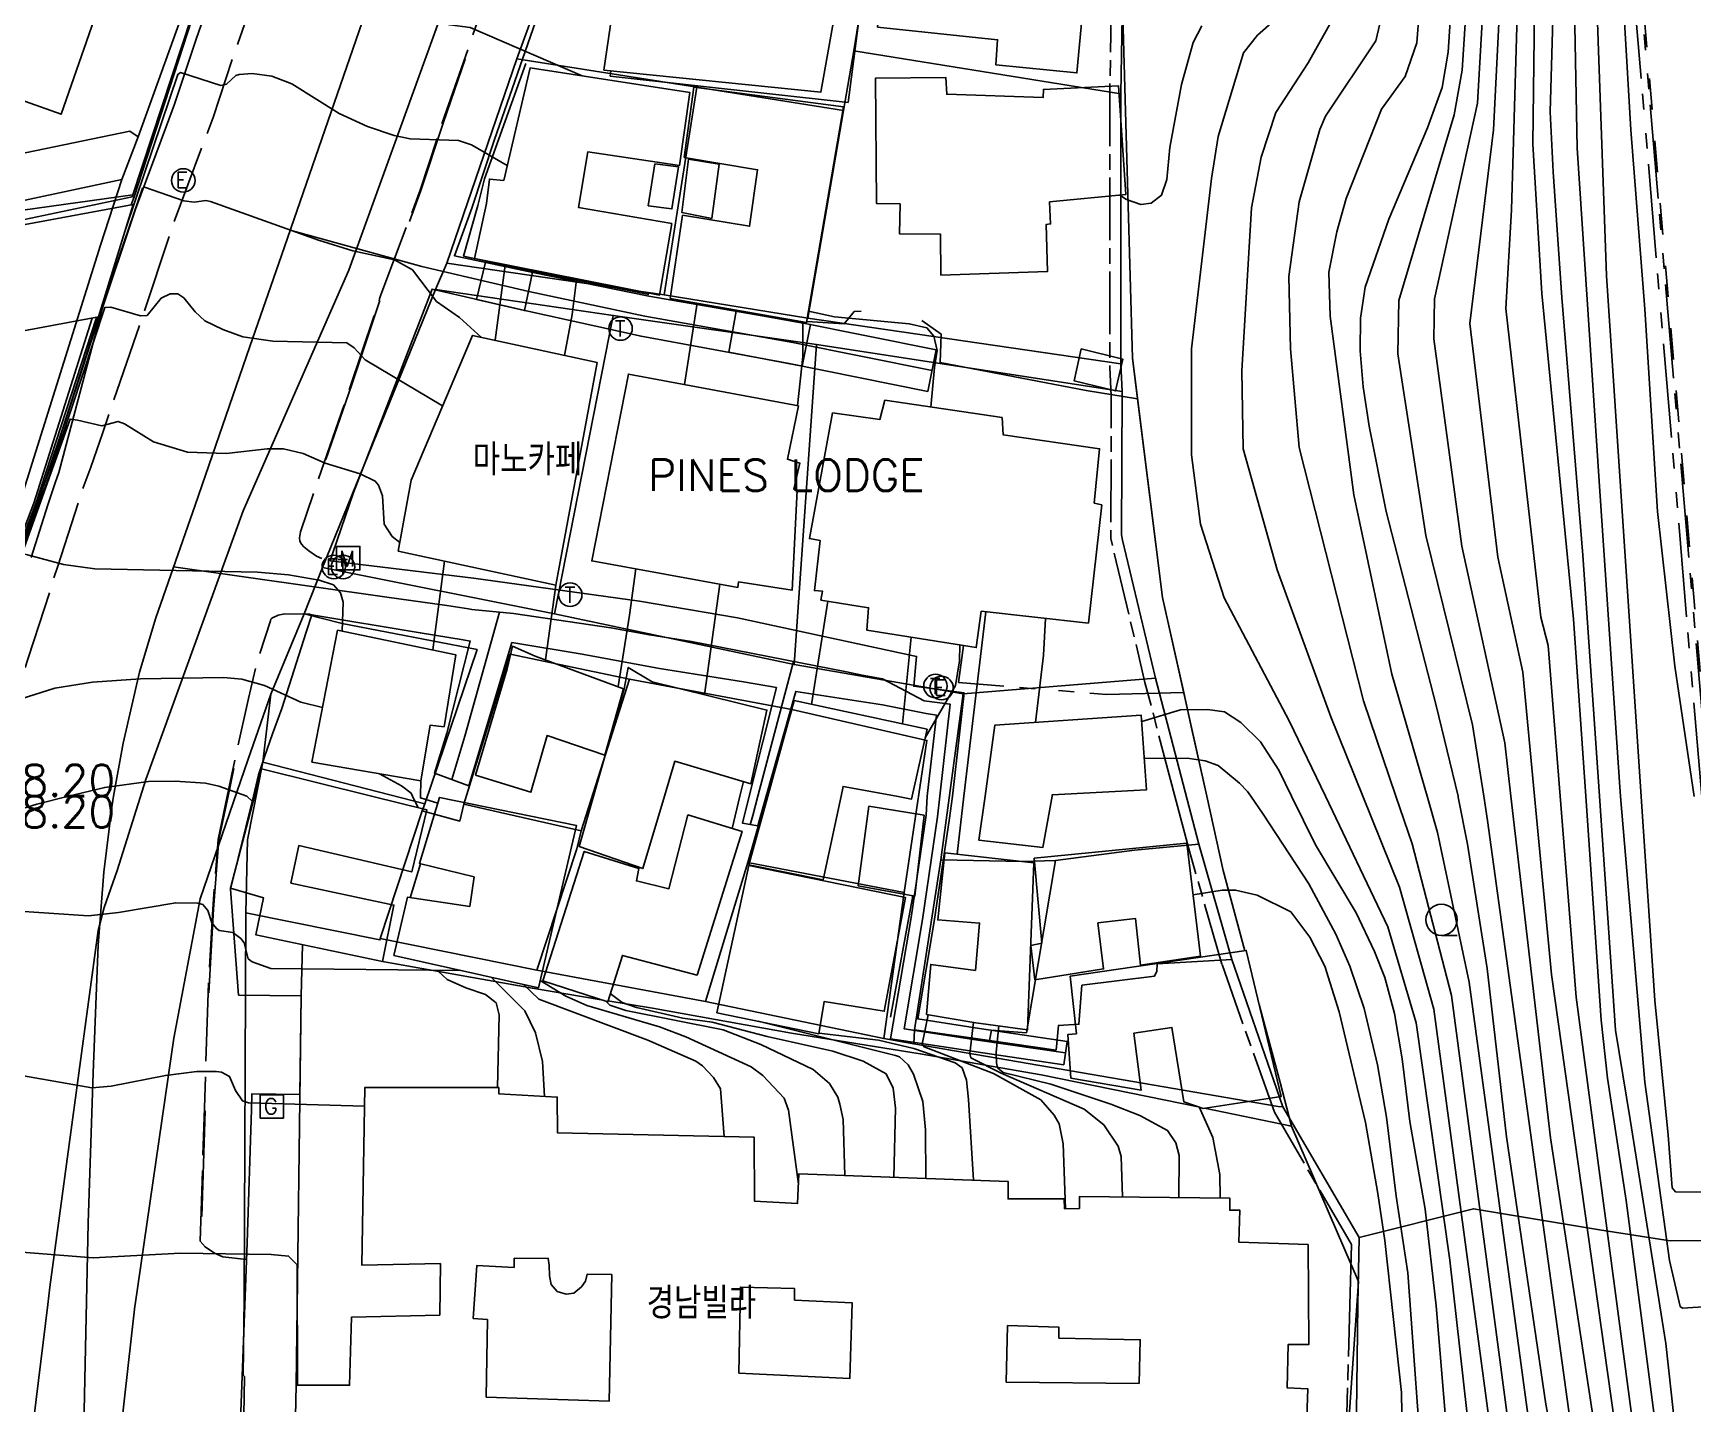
# Model space of a CAD drawing. Header units: feet. Extents: x 197796 to 199821, y 552499 to 555392.
# Drawn here: x 198685.5 to 198791.4, y 553899.4 to 553986.9 of the extents above; entities that cross this region are included whole.
import ezdxf

# ---------------------------------------------------------------- set-up
doc = ezdxf.new("R2010")
doc.units = ezdxf.units.FT
doc.header["$MEASUREMENT"] = 0
for name, pattern in [('ANYANG1', [11.5, 6, -1, 1, -1.5, 1, -1]), ('ANYANG2', [6, 5, -1]), ('ANYANG6', [4, 2, -2]), ('JEON', [12, 4, -0.5, 1, -0.5, 4, -0.5, 1, -0.5])]:
    doc.linetypes.add(name, pattern=pattern)
for name, color, linetype in [('AAA001', 7, 'CONTINUOUS'), ('AAA002', 7, 'CONTINUOUS'), ('AAA008', 7, 'CONTINUOUS'), ('AAC001', 7, 'CONTINUOUS'), ('AAC006', 7, 'ANYANG1'), ('AD002', 7, 'CONTINUOUS'), ('AD0022', 1, 'CONTINUOUS'), ('AE001', 1, 'ANYANG2'), ('AE150', 7, 'CONTINUOUS'), ('AE222', 7, 'CONTINUOUS'), ('AZ0202', 7, 'CONTINUOUS'), ('AZ0203', 7, 'CONTINUOUS'), ('AZ080', 1, 'CONTINUOUS'), ('AZ0801', 7, 'CONTINUOUS'), ('AZB010', 1, 'CONTINUOUS'), ('AZB999', 7, 'CONTINUOUS'), ('CAA001', 7, 'CONTINUOUS'), ('CAA002', 30, 'CONTINUOUS'), ('DC0012', 3, 'CONTINUOUS'), ('DZ001', 7, 'ANYANG6'), ('EA0018', 7, 'JEON'), ('wipco_지적', 20, 'CONTINUOUS'), ('ZC002', 7, 'CONTINUOUS'), ('ZC601', 7, 'CONTINUOUS')]:
    doc.layers.add(name, color=color, linetype=linetype)
doc.styles.add('GHS', font='ROMANS', dxfattribs={"bigfont": 'NGSW.shx'})
doc.styles.add('NGSW', font='ROMANS.shx', dxfattribs={"bigfont": 'NGSW.shx'})

# ---------------------------------------------------------------- blocks, each defined once
blk = doc.blocks.new('AZ0203')
at = {"layer": 'AZ0203'}
blk.add_circle((0, 0), 0.75, dxfattribs=at)
at = {"layer": 'AZ0203', "style": 'GHS'}
blk.add_text('T', height=1, dxfattribs=at).set_placement((-0.36, -0.52))
blk = doc.blocks.new('AZ0202')
at = {"layer": 'AZ0202'}
blk.add_circle((0, 0), 0.75, dxfattribs=at)
at = {"layer": 'AZ0202', "style": 'GHS'}
blk.add_text('E', height=1, dxfattribs=at).set_placement((-0.5, -0.48))
blk = doc.blocks.new('AZB999')
at = {"layer": 'AZB999'}
blk.add_lwpolyline([(-0.75, 0.75), (-0.75, -0.75), (0.75, -0.75), (0.75, 0.75)], close=True, dxfattribs=at)
at = {"layer": 'AZB999', "style": 'GHS'}
blk.add_text('M', height=1, dxfattribs=at).set_placement((-0.58, -0.52))
blk = doc.blocks.new('DC0012')
at = {"layer": 'DC0012'}
blk.add_lwpolyline([(0, -1), (1, -1)], dxfattribs=at)
blk.add_circle((0, 0), 1, dxfattribs=at)
blk = doc.blocks.new('AZB010')
at = {"layer": 'AZB010'}
for points in [[(-0.76, 0.79), (0.74, 0.79)], [(-0.76, 0.79), (-0.76, -0.71)], [(0.74, 0.79), (0.74, -0.71)], [(-0.76, -0.71), (0.74, -0.71)]]:
    blk.add_lwpolyline(points, dxfattribs=at)
at = {"layer": 'AZB010', "style": 'GHS'}
blk.add_text('G', height=1, dxfattribs=at).set_placement((-0.52, -0.45))

msp = doc.modelspace()

# ---------------------------------------------------------------- linework, layer by layer
at = {"layer": 'AAA001', "color": 255, "flags": 128}
for points in [[(198675.13, 554000.79), (198678.94, 553999.53), (198679.8, 554002.02), (198683, 554002.07), (198685.62, 554008.92), (198693.51, 554006.2), (198691.2, 553998.87), (198692.92, 553998.06), (198687.24, 553981.73), (198679.36, 553984.51), (198678.32, 553983.91), (198675.13, 553984.93)], [(198721.24, 553938.19), (198723.19, 553945.05), (198723.45, 553946.42), (198724.99, 553945.49), (198732.31, 553943.69), (198731.29, 553938.99), (198726.42, 553940.43), (198725.76, 553938.19)], [(198732.36, 553938.19), (198734.04, 553944.3), (198742.54, 553942.47), (198741.59, 553938.19)], [(198746.24, 553938.19), (198746.86, 553942.73), (198756.21, 553943.36), (198756.55, 553938.61), (198750.53, 553938.29), (198750.52, 553938.19)], [(198699.58, 553938.2), (198700.04, 553939.94), (198707.06, 553938.2)], [(198707.06, 553938.2), (198710.6, 553937.32), (198709.63, 553933.36), (198702.41, 553935.05), (198701.91, 553932.65), (198708.49, 553931.25), (198707.77, 553927.65), (198699.68, 553929.34), (198700.17, 553931.71), (198698.05, 553932.33), (198699.58, 553938.2)], [(198725.76, 553938.19), (198724.39, 553933.58), (198720.32, 553934.98), (198721.24, 553938.19)], [(198737.04, 553938.19), (198735.89, 553932.86), (198731.16, 553933.82), (198732.36, 553938.19)], [(198740.58, 553938.19), (198737.17, 553938.82), (198737.04, 553938.19)], [(198741.59, 553938.19), (198741.55, 553938.01), (198740.58, 553938.19)], [(198750.52, 553938.19), (198749.92, 553934.92), (198745.85, 553935.39), (198746.24, 553938.19)]]:
    msp.add_lwpolyline(points, dxfattribs=at)
for points in [[(198739.37, 553987.29), (198740.08, 553993.46), (198740.38, 553993.81), (198740.94, 553993.97), (198741.43, 553993.98), (198741.95, 553993.96), (198742.36, 553996.44), (198753.08, 553994.8), (198752.1, 553984.37), (198746.93, 553984.88), (198747.04, 553986.48)], [(198713.64, 553972.52), (198714.41, 553976.02), (198714.59, 553977.59), (198715.5, 553977.5), (198717.2, 553984.69), (198727.38, 553983.12), (198726.73, 553978.46), (198720.88, 553979.33), (198720.28, 553975.77), (198726.23, 553974.75), (198725.45, 553970.18)], [(198743.41, 553971.46), (198743.39, 553974.08), (198740.77, 553974.1), (198740.81, 553976), (198739.3, 553976.03), (198739.24, 553984.02), (198743.74, 553984.07), (198743.79, 553983), (198749.95, 553982.8), (198749.96, 553983.31), (198754.75, 553983.55), (198755.22, 553976.6), (198750.36, 553976.13), (198750.42, 553974.73), (198750.15, 553974.7), (198750.23, 553971.69)], [(198726.14, 553969.97), (198726.92, 553975.28), (198731.2, 553974.58), (198731.71, 553978.18), (198727.03, 553978.97), (198727.65, 553983.46), (198737.2, 553982.21), (198734.84, 553968.43)], [(198724.73, 553975.88), (198725.16, 553978.56), (198726.67, 553978.37), (198726.24, 553975.68)], [(198728.79, 553975.08), (198729.25, 553978.53), (198727.3, 553978.87), (198726.87, 553975.46)], [(198691.85, 553975.96), (198689.63, 553968.79), (198684.5, 553967.83), (198684.27, 553969.13), (198682.69, 553968.96), (198682.06, 553974.15)], [(198752.37, 553966.76), (198751.92, 553964.72), (198754.57, 553964.07), (198755.03, 553966.1)], [(198735.76, 553950.72), (198735.86, 553951.28), (198735.34, 553951.32), (198735.7, 553954.52), (198735.02, 553954.64), (198736.5, 553962.66), (198739.51, 553962.24), (198739.84, 553963.47), (198747.32, 553962.36), (198747.4, 553961.26), (198753.55, 553960.38), (198753.21, 553956.91), (198753.69, 553956.79), (198752.84, 553949.25), (198745.99, 553950), (198745.67, 553947.68), (198738.68, 553948.8), (198738.8, 553950.23)], [(198703.25, 553940.37), (198704.89, 553948.79), (198712.44, 553947.23), (198711.69, 553942.63), (198710.81, 553942.74), (198710.22, 553939.17)], [(198713.71, 553939.54), (198715.72, 553946.33), (198716.06, 553947.77), (198717.51, 553947.14), (198723.16, 553945.06), (198721.95, 553940.82), (198718.27, 553942.07), (198717.24, 553938.45)], [(198708.49, 553928.03), (198709.35, 553931.75), (198713.33, 553931.16), (198713.61, 553933.05), (198710.12, 553933.91), (198711.4, 553938.12), (198720.15, 553936.32), (198717.72, 553925.97)], [(198738.81, 553937.57), (198738.14, 553932.47), (198741.75, 553931.81), (198742.34, 553936.98)], [(198717.99, 553926.41), (198720.65, 553934.67), (198724.14, 553933.59), (198723.98, 553932.79), (198726.05, 553932.29), (198727.26, 553937), (198730.72, 553935.95), (198727.85, 553926.78), (198723.08, 553928.03), (198722.14, 553925.07)], [(198749.42, 553926.48), (198749.16, 553928.66), (198749.86, 553928.82), (198749.38, 553934.24), (198759.13, 553935.19), (198760, 553927.98), (198756.17, 553927.42), (198755.85, 553930.39), (198753.44, 553930.11), (198753.81, 553927.17)], [(198742.5, 553924.27), (198742.77, 553927.46), (198745.62, 553927.08), (198745.89, 553930.1), (198743.22, 553930.3), (198743.66, 553934.58), (198749.35, 553933.95), (198748.95, 553923.28), (198745.65, 553923.74)], [(198729.11, 553924.36), (198731.15, 553933.77), (198741.15, 553931.74), (198739.8, 553924.47), (198735.96, 553925.09), (198735.63, 553923.04)], [(198751.71, 553920.21), (198751.52, 553922.98), (198752.07, 553923.04), (198751.67, 553926.71), (198762.92, 553928.35), (198765.14, 553919.02), (198760.16, 553918.27), (198758.92, 553918.69), (198758.17, 553923.44), (198755.73, 553923.07), (198756.2, 553919.43)]]:
    msp.add_lwpolyline(points, close=True, dxfattribs=at)
at = {"layer": 'AAA002', "color": 255, "flags": 128}
for points in [[(198721.9, 553984.54), (198723.53, 553995.68), (198724.53, 553995.53), (198724.88, 553997.57), (198738.29, 553995.63), (198737.32, 553987.58), (198736.57, 553987.66), (198735.76, 553983.14)], [(198734.33, 553963.11), (198723.47, 553965.14), (198721.12, 553953.22), (198730.46, 553951.52), (198730.5, 553951.88), (198733.93, 553951.35), (198734.23, 553957.71), (198734.02, 553957.8), (198734.41, 553959.46), (198733.62, 553959.71)], [(198713.56, 553904.86), (198714.46, 553904.79), (198714.39, 553899.84), (198722.24, 553899.59), (198722.4, 553907.66), (198720.84, 553907.69), (198720.72, 553907.24), (198720.46, 553906.88), (198719.98, 553906.47), (198719.5, 553906.42), (198718.92, 553906.59), (198718.53, 553907.03), (198718.43, 553907.59), (198718.41, 553908.27), (198718.35, 553908.69), (198716.17, 553908.71), (198716.16, 553908.12), (198713.79, 553908.25)], [(198730.52, 553901.37), (198730.62, 553906.86), (198734.07, 553906.77), (198734.08, 553906.04), (198737.75, 553905.87), (198737.61, 553901.03)], [(198756.08, 553900.71), (198756.15, 553903.5), (198750.95, 553903.61), (198750.95, 553904.3), (198747.68, 553904.41), (198747.59, 553900.8)]]:
    msp.add_lwpolyline(points, close=True, dxfattribs=at)
msp.add_lwpolyline([(198701.99, 553888.64), (198702.24, 553900.61), (198705.66, 553900.6), (198705.79, 553904.95), (198711.42, 553905.08), (198711.46, 553908.36), (198706.45, 553908.26), (198706.64, 553919.61), (198715.19, 553919.6), (198715.2, 553919.19), (198718.92, 553918.99), (198718.93, 553916.72), (198731.49, 553916.44), (198731.51, 553912.35), (198734.27, 553912.2), (198734.35, 553914.1), (198747.72, 553913.6), (198747.71, 553912.49), (198751.28, 553912.5), (198751.31, 553911.86), (198752.26, 553911.89), (198752.27, 553912.65), (198761.87, 553912.53), (198761.86, 553911.77), (198762.5, 553911.78), (198762.45, 553909.73), (198766.86, 553909.58), (198766.91, 553903.19), (198765.6, 553903.21), (198765.53, 553900.43), (198766.84, 553900.38), (198766.58, 553892.46)], dxfattribs=at)
at = {"layer": 'AAA008', "color": 255, "flags": 128}
msp.add_lwpolyline([(198708.76, 553953.83), (198709.6, 553958.37), (198713.5, 553967.61), (198721.47, 553965.88), (198718.84, 553951.66)], close=True, dxfattribs=at)
at = {"layer": 'AAC001', "color": 255, "flags": 128}
for points in [[(198739.54, 553998.24), (198737.49, 553982.48), (198722.3, 553984.16), (198722.35, 553984.49)], [(198754.83, 553995.57), (198755.35, 553976.62), (198755.65, 553966.16), (198755.97, 553963.56), (198757.57, 553950.88), (198760.39, 553938.19)], [(198697.48, 553993.77), (198691.78, 553976.46), (198678, 553973.57)], [(198724.76, 553970.23), (198717.55, 553971.67), (198712.94, 553972.67), (198713.84, 553975.9), (198714.27, 553977.6), (198716.91, 553984.96)], [(198738.33, 553969.15), (198737.88, 553969.13), (198737.24, 553968.35), (198734.85, 553968.49)], [(198689.63, 553968.79), (198687.42, 553961.89), (198683.21, 553949.4), (198681.82, 553944.8)], [(198755.97, 553963.56), (198752.7, 553964.09), (198743.38, 553965.89), (198743.43, 553967.7), (198742.21, 553968.57)], [(198710.19, 553938.2), (198710.18, 553938.09), (198711.29, 553937.75)], [(198710.22, 553939.17), (198710.19, 553938.2)], [(198730.58, 553938.19), (198730.08, 553936.14)], [(198730.82, 553939.13), (198730.58, 553938.19)], [(198709.53, 553931.72), (198710.18, 553933.89)], [(198741.63, 553931.83), (198740.21, 553924.09)], [(198702.24, 553900.61), (198702.56, 553925.45), (198702.66, 553928.72)], [(198721.72, 553925.2), (198717.33, 553925.94), (198707.77, 553927.65)], [(198759.95, 553918.34), (198749.81, 553920.42), (198742.1, 553921.76), (198733.88, 553923.08), (198725.01, 553924.66), (198722.16, 553925.13)], [(198765.8, 553917.14), (198765.08, 553919.92), (198763.74, 553924.9)]]:
    msp.add_lwpolyline(points, dxfattribs=at)
at = {"layer": 'AAC001', "color": 255}
for points in [[(198760.39, 553938.19), (198761.44, 553933.46), (198762.82, 553928.33)], [(198784.16, 553769.34), (198786.16, 553772.96), (198784.78, 553794.3), (198781.26, 553820.3), (198778.4, 553840.53), (198773.37, 553866.82), (198768.91, 553890.29), (198770.08, 553907.23), (198765.8, 553917.14), (198760.24, 553918.28)]]:
    msp.add_lwpolyline(points, dxfattribs=at)
at = {"layer": 'AAC006', "color": 255, "flags": 128}
for points in [[(198792, 553938.18), (198787.46, 553991.98), (198784.49, 554032.16), (198793.41, 554041.43), (198869.39, 554047.81), (198869.43, 554047.42), (198793.54, 554040.84), (198785.12, 554032.1), (198787.99, 553990.84), (198792.49, 553938.18)], [(198758.92, 553944.81), (198753.99, 553944.7), (198744.54, 553945.45), (198744.86, 553947.81)]]:
    msp.add_lwpolyline(points, dxfattribs=at)
at = {"layer": 'AD002', "color": 255, "flags": 128}
for points in [[(198718.33, 554072.43), (198721.13, 554067.08), (198722.76, 554063.16), (198723.79, 554056.25), (198724.06, 554050.51), (198724.12, 554047.44), (198723.98, 554043.64), (198723.66, 554040.37), (198723.02, 554037.01), (198722.35, 554033.73), (198721.42, 554030.09), (198720.28, 554026.51), (198719.12, 554023.2), (198717.65, 554019.19), (198713.09, 554006.53), (198710.11, 553998.15), (198708.44, 553993.35), (198701.32, 553972.72), (198699.29, 553966.9), (198695.79, 553956.77), (198693.28, 553949.59), (198692.24, 553946.11), (198691.21, 553941.59), (198690.59, 553938.2)], [(198742.85, 553965.36), (198733.97, 553967.15), (198724.52, 553968.84), (198717.1, 553970.41), (198710.27, 553972.01), (198701.87, 553974.32)], [(198694.41, 553952.83), (198708.04, 553950.91), (198711.87, 553950.37), (198713.25, 553950.15), (198713.47, 553950.11), (198716.13, 553949.87), (198722.35, 553948.95), (198724.81, 553948.49), (198727.49, 553948.07), (198737.39, 553946.13), (198738.4, 553945.93), (198739.69, 553945.68), (198742.35, 553944.29), (198744.02, 553944.07), (198743.36, 553938.19)], [(198715.23, 553949.95), (198713.02, 553942.03), (198712.18, 553939.27)], [(198731.72, 553938.19), (198732.6, 553941.49), (198734.01, 553946.79)], [(198690.59, 553938.2), (198690.47, 553937.49), (198689.97, 553933.35), (198689.61, 553928.68), (198689.29, 553920.54), (198688.96, 553910.95), (198688.72, 553898.96), (198688.43, 553884.34), (198688.1, 553869.43), (198687.72, 553851.73), (198687.49, 553839.83), (198687.23, 553823.46), (198686.91, 553807.97), (198686.53, 553789.6), (198686.13, 553770.6), (198685.77, 553758.2), (198685.72, 553754.17), (198685.63, 553743.5), (198685.15, 553718.63)], [(198731.24, 553936.38), (198731.4, 553936.97), (198731.72, 553938.19)], [(198743.36, 553938.19), (198743.21, 553936.89), (198742.25, 553930.33), (198741.07, 553923.35), (198743.99, 553922.9), (198745.78, 553922.62), (198751.37, 553921.81)]]:
    msp.add_lwpolyline(points, dxfattribs=at)
at = {"layer": 'AD0022', "color": 255, "flags": 128}
for points in [[(198685.32, 553953.44), (198686.4, 553956.8), (198686.86, 553958.21), (198687.09, 553958.87), (198689.86, 553969.3), (198691.8, 553975.1), (198691.98, 553975.66), (198693.98, 553980.98), (198694.49, 553982.37), (198695.86, 553986.51), (198698.65, 553994.53)], [(198744.16, 553938.19), (198744.9, 553944.79), (198741.68, 553945.22), (198741.87, 553947.12), (198730.43, 553949.59), (198724.17, 553950.64), (198713.58, 553952.12), (198704.41, 553953.23), (198704.59, 553953.73), (198705.92, 553957.59), (198710.93, 553970.57), (198716.85, 553969.19), (198724.27, 553967.56), (198733.72, 553965.82), (198742.58, 553964.03), (198743.12, 553966.68), (198734.22, 553968.48), (198724.76, 553970.12), (198717.36, 553971.63), (198712.35, 553972.7), (198713.47, 553975.73), (198714.89, 553980.05), (198717.7, 553988.11)], [(198699.52, 553938.2), (198699.85, 553939.56), (198700.22, 553940.72), (198700.74, 553942.18), (198701.33, 553943.79), (198702.89, 553948.67), (198703.25, 553949.78), (198710.17, 553948.63), (198712.92, 553948.17), (198713.37, 553948.1), (198711.87, 553942.23), (198711.08, 553939.67), (198713.27, 553938.87), (198714.17, 553941.83), (198716.03, 553948), (198720.52, 553947.26), (198725.45, 553946.34), (198730.81, 553945.5), (198732.92, 553945.13), (198731.18, 553938.19)], [(198732.27, 553938.19), (198734.15, 553944.89), (198739.68, 553944.03), (198742.48, 553943.47), (198743.13, 553943.38), (198742.55, 553938.19)], [(198699.52, 553938.2), (198698.06, 553932.26), (198698.57, 553925.5), (198702.56, 553925.45), (198702.48, 553919.15), (198699.42, 553919.21), (198699.39, 553918.21), (198699.12, 553909.69), (198698.71, 553898.9), (198698.51, 553890.53), (198698.48, 553888.64), (198698.21, 553873.02), (198697.75, 553857.72), (198697.02, 553845.02), (198696.84, 553842.95), (198696.6, 553822.92)], [(198731.18, 553938.19), (198730.75, 553936.47), (198731.73, 553936.3), (198732.27, 553938.19)], [(198742.55, 553938.19), (198742.47, 553936.98), (198741.51, 553930.45), (198740.21, 553922.72), (198743.88, 553922.16), (198745.67, 553921.88), (198751.26, 553921.06), (198751.48, 553922.55), (198745.89, 553923.37), (198744.11, 553923.64), (198741.94, 553923.98), (198742.99, 553930.21), (198743.96, 553936.79), (198744.16, 553938.19)]]:
    msp.add_lwpolyline(points, dxfattribs=at)
at = {"layer": 'AE001', "color": 255, "flags": 128}
for points in [[(198681.73, 553942.19), (198683.03, 553942.36), (198683.52, 553942.59), (198683.89, 553942.96), (198683.98, 553943.13), (198684.32, 553944.37), (198684.62, 553945.42), (198685.14, 553947.01), (198686.18, 553950.19), (198686.6, 553951.48), (198686.74, 553951.99), (198687.03, 553952.89), (198688.11, 553956.25), (198688.56, 553957.63), (198689.14, 553959.21), (198689.9, 553961.42), (198692.3, 553968.4), (198694.27, 553974.3), (198694.43, 553974.81), (198696.41, 553980.07), (198696.95, 553981.51), (198698.32, 553985.67), (198701.12, 553993.71), (198702.35, 553997.57), (198703.29, 554000.11), (198703.9, 554001.62), (198706.1, 554007.51), (198708.37, 554014.41), (198709.88, 554018.99), (198709.96, 554019.2), (198712.69, 554026.6), (198714.58, 554031.96), (198715.05, 554033.61), (198715.67, 554036.03), (198716.74, 554040.55), (198716.76, 554040.64), (198717.04, 554042.63), (198717.07, 554044.26), (198717.12, 554048.11), (198716.28, 554054.4), (198715.8, 554057.37), (198715.48, 554059.04), (198712.8, 554067.06), (198712.33, 554068.34), (198711.81, 554069.86), (198710.76, 554071.87), (198709.27, 554073.9), (198708.67, 554074.67), (198704.93, 554079.55), (198704.22, 554080.29), (198703.94, 554080.48), (198703.59, 554080.6), (198703.17, 554080.63), (198702.51, 554080.57), (198702.03, 554080.42), (198701.79, 554080.27), (198701.07, 554079.59), (198700.91, 554079.43)], [(198754.53, 554068.97), (198751.39, 554067.6), (198746.45, 554064.82), (198741.51, 554061.47), (198740.94, 554060.96), (198740.21, 554060.03), (198739.61, 554058.95), (198739.06, 554057.78), (198738.49, 554056.28), (198737.91, 554054.95), (198736.4, 554051.34), (198734.01, 554044.6), (198731.53, 554037.52), (198730.42, 554034.44), (198729.73, 554032.51), (198729.11, 554030.81), (198728.09, 554028.02), (198727.25, 554025.79), (198725.86, 554021.85), (198723.53, 554015.53), (198723.14, 554014.4), (198721.63, 554009.77), (198719.43, 554003.01), (198716.95, 553996.54), (198716.34, 553995.04), (198715.59, 553993.02), (198714.41, 553989.29), (198711.58, 553981.17), (198710.16, 553976.89), (198709.53, 553975.18), (198707.66, 553970.2), (198707.58, 553969.94), (198705.56, 553963.9), (198702.52, 553955.08), (198702.46, 553954.7), (198702.49, 553954.48), (198702.58, 553954.29), (198702.74, 553954.12), (198703.05, 553953.87), (198703.55, 553953.52), (198703.88, 553953.37), (198704.41, 553953.23)], [(198703.25, 553949.78), (198703.11, 553949.81), (198701.53, 553949.84), (198701.1, 553949.76), (198700.69, 553949.56), (198700.64, 553949.5), (198700.61, 553949.4), (198699.76, 553946.75), (198699.2, 553944.44), (198698.41, 553940.82), (198697.85, 553938.2)], [(198697.85, 553938.2), (198697.26, 553935.44), (198696.92, 553930.98), (198696.62, 553925.64), (198696.39, 553918.3), (198696.12, 553909.79)], [(198696.12, 553909.79), (198696.44, 553909.43), (198697.03, 553909.03), (198697.57, 553908.79), (198699.08, 553908.62)]]:
    msp.add_lwpolyline(points, dxfattribs=at)
at = {"layer": 'AE150', "color": 255, "flags": 128}
for points in [[(198714.33, 553972.28), (198713.77, 553969.91), (198716.82, 553969.19), (198717.34, 553971.64), (198714.33, 553972.28)], [(198730.35, 553969.15), (198729.87, 553966.53), (198734.56, 553965.65), (198735.09, 553968.3), (198730.35, 553969.15)]]:
    msp.add_lwpolyline(points, dxfattribs=at)
at = {"layer": 'AE222', "color": 255, "flags": 128}
for points in [[(198713.05, 553985.24), (198711.63, 553981.15), (198710.21, 553976.87), (198709.48, 553974.88)], [(198704.15, 553959.69), (198705.8, 553964.48), (198707.6, 553969.84)], [(198698.28, 553939.96), (198697.91, 553938.2)]]:
    msp.add_lwpolyline(points, dxfattribs=at)
at = {"layer": 'AE222', "color": 255}
for points in [[(198696.67, 553925.64), (198696.97, 553930.98), (198697.31, 553935.44), (198697.91, 553938.2)], [(198696.22, 553911.38), (198696.43, 553918.12)]]:
    msp.add_lwpolyline(points, dxfattribs=at)
at = {"layer": 'AZ080', "color": 255, "flags": 128}
for points in [[(198716.91, 553984.96), (198714.27, 553977.6), (198713.84, 553975.9), (198712.94, 553972.67), (198717.55, 553971.67), (198724.76, 553970.23)], [(198681.82, 553944.8), (198683.21, 553949.4), (198687.42, 553961.89), (198689.63, 553968.79)], [(198760.39, 553938.19), (198759.44, 553942.45), (198758.92, 553944.81)], [(198762.82, 553928.33), (198761.44, 553933.46), (198760.39, 553938.19)], [(198780.22, 553743.12), (198781.44, 553751.35), (198783.3, 553766.48), (198784.16, 553769.34), (198786.16, 553772.96), (198784.78, 553794.3), (198781.26, 553820.3), (198778.9, 553837), (198778.4, 553840.53), (198773.37, 553866.82), (198768.91, 553890.29), (198770.08, 553907.23), (198765.8, 553917.14)]]:
    msp.add_lwpolyline(points, dxfattribs=at)
at = {"layer": 'AZ0801', "color": 255, "flags": 128}
for points in [[(198691.78, 553976.46), (198697.48, 553993.77)], [(198758.92, 553944.81), (198757.57, 553950.88), (198755.65, 553966.16)]]:
    msp.add_lwpolyline(points, dxfattribs=at)
at = {"layer": 'CAA001', "color": 255, "flags": 128}
for points, elevation in [([(198781.39, 553993.54), (198781.21, 553979.81), (198781.79, 553970.29), (198783.81, 553949.49), (198784.59, 553938.19)], 65), ([(198720.51, 553984.18), (198713.36, 553987.26), (198712.06, 553987.43), (198709.01, 553988.1), (198706.44, 553988.84), (198701.36, 553991.86), (198701.11, 553991.93), (198700.62, 553991.78), (198700.04, 553991.43), (198699.07, 553991.65), (198697.21, 553992.35), (198697.02, 553992.18), (198691.89, 553976.4), (198691.72, 553975.94)], 70), ([(198776.44, 553938.19), (198775.04, 553943.99), (198771.84, 553956.38), (198770.77, 553961.82), (198770.39, 553964.32), (198770.18, 553966.62), (198770.22, 553968.72), (198770.5, 553970.7), (198772.02, 553975.03), (198774.48, 553980.85), (198775.42, 553983.44), (198775.8, 553985.69), (198776.04, 553989.33)], 70), ([(198760.09, 553987.36), (198759.52, 553986.31), (198758.79, 553983.63), (198758.04, 553979.6), (198757.84, 553977.56), (198757.5, 553976.56), (198756.84, 553976.05), (198756.19, 553975.96), (198755.26, 553976.29), (198754.84, 553976.56)], 75), ([(198719.39, 553966.33), (198719.88, 553968.95), (198720.16, 553971.15)], 70), ([(198689.22, 553968.71), (198685.5, 553956.91), (198683.71, 553952.21), (198683.29, 553951.78), (198682.87, 553951.58), (198680.14, 553951.66), (198678.62, 553951.43), (198677.77, 553950.86), (198677.16, 553949.77), (198676.88, 553948.71), (198676.86, 553948.12), (198677.11, 553946.86), (198677.35, 553946.43), (198677.87, 553945.91), (198680.16, 553944.54), (198680.53, 553944.17), (198680.6, 553943.82), (198680.27, 553941.06), (198679.73, 553938.2)], 70), ([(198705.19, 553948.73), (198705.25, 553950.58), (198705.09, 553951.17), (198704.63, 553951.69), (198703.72, 553951.98), (198701.77, 553952.32), (198699.77, 553952.49), (198689.4, 553952.71), (198687.4, 553952.99), (198685.1, 553953.61), (198684.92, 553953.64), (198684.87, 553953.63), (198684.8, 553953.47), (198682.35, 553946.09), (198681.75, 553944.01), (198680.59, 553938.2)], 65), ([(198735.16, 553944.06), (198736.19, 553950.65)], 70), ([(198756.24, 553942.97), (198758.71, 553943.71), (198760.44, 553943.74), (198761.52, 553943.59), (198762.57, 553942.91), (198763.83, 553941.66), (198764.99, 553939.87), (198765.81, 553938.19)], 75), ([(198709.68, 553938.2), (198709.59, 553938.4), (198708.97, 553938.86), (198707.57, 553939.63)], 65), ([(198710.03, 553937.46), (198709.68, 553938.2)], 65), ([(198765.81, 553938.19), (198767.33, 553935.09), (198769.94, 553930.76), (198771.11, 553928.29), (198771.76, 553926.62), (198772.39, 553924.32), (198772.88, 553921.43), (198773.36, 553917.43), (198774.34, 553911.83), (198775.04, 553905.67), (198775.63, 553898.54)], 75), ([(198782.1, 553837.94), (198782.18, 553841.69), (198782.55, 553843.59), (198783.2, 553845.04), (198784.03, 553846.4), (198786.33, 553849.63), (198787.38, 553850.79), (198787.66, 553851.46), (198787.94, 553852.61), (198788.25, 553855.01), (198788.34, 553858.67), (198788.2, 553861.18), (198787.03, 553873.36), (198786.4, 553877.78), (198785.62, 553882.82), (198784.43, 553888.62), (198782.58, 553896.61), (198782.05, 553899.4), (198779.54, 553916.45), (198778.3, 553927.2), (198777.04, 553935.13), (198776.45, 553938.13), (198776.44, 553938.19)], 70), ([(198784.59, 553938.19), (198785.57, 553923.91), (198785.98, 553920.19), (198787.18, 553912.39), (198789.85, 553891.83), (198791.24, 553876.1), (198792.11, 553862.36), (198792.1, 553854.79), (198791.96, 553848.93), (198791.85, 553847.62), (198791.58, 553846.88), (198791.16, 553846.15), (198790.33, 553845.52), (198789.25, 553845.12), (198786.72, 553844.65), (198785.61, 553844.15), (198784.67, 553843.5), (198784.02, 553842.62), (198783.95, 553842.07), (198784, 553839.68), (198785, 553828.01)], 65), ([(198740.42, 553913.87), (198740.51, 553918.28), (198740.38, 553919.56), (198739.92, 553920.47), (198738.46, 553921.28), (198736.51, 553921.92), (198732.32, 553922.86), (198728.82, 553923.77), (198726.95, 553924.03), (198723.98, 553924.71), (198723.07, 553925.04), (198722.31, 553925.6)], 70), ([(198758.62, 553912.57), (198758.64, 553915.26), (198758.43, 553916.08), (198757.89, 553916.86), (198756.12, 553917.81), (198754.27, 553918.54), (198750.44, 553919.81), (198747.4, 553920.56), (198747.03, 553920.86), (198746.97, 553921.17), (198746.95, 553921.85), (198747.12, 553923.54)], 75), ([(198702.33, 553900.61), (198702.31, 553908.28), (198701.77, 553908.84), (198700.66, 553908.95), (198694.87, 553909.02), (198689.28, 553908.73), (198683.67, 553909.18), (198682.94, 553909.12), (198682.73, 553909.01), (198682.61, 553908.71), (198680.9, 553908.73)], 60)]:
    msp.add_lwpolyline(points, dxfattribs=dict(at, elevation=elevation))
at = {"layer": 'CAA001', "color": 255, "elevation": 65}
msp.add_lwpolyline([(198715.11, 553919.6), (198715.22, 553924.24), (198715.02, 553925), (198714.34, 553925.53), (198713.08, 553925.97), (198711.9, 553926.49), (198711.34, 553927.01)], dxfattribs=at)
at = {"layer": 'CAA002', "color": 255, "flags": 128}
for points, elevation in [([(198885.69, 554053.98), (198835.36, 554049.58), (198795.1, 554046.05), (198790.61, 554045.56), (198789.39, 554045.33), (198788.7, 554045.13), (198787.86, 554044.85), (198786.92, 554044.47), (198786.31, 554044.03), (198785.5, 554043.25), (198785.04, 554042.71), (198784.43, 554041.82), (198784, 554040.91), (198783.67, 554039.92), (198783.46, 554038.7), (198783.36, 554037.42), (198783.33, 554035.98), (198783.36, 554032.4), (198783.46, 554029.58), (198783.71, 554023.57), (198784.18, 554012.41), (198785.11, 553994.2), (198785.92, 553971.41), (198788.13, 553938.18)], 62), ([(198777.39, 553995.1), (198776.7, 553984.55), (198776.2, 553981.68), (198772.65, 553969.83), (198772.59, 553966.43), (198774.39, 553954.83), (198777.36, 553942.75), (198778.09, 553938.19)], 69), ([(198778.39, 553994.71), (198777.68, 553982.43), (198774.93, 553969.94), (198774.89, 553967.4), (198776.69, 553954.15), (198779.42, 553941.61), (198779.82, 553938.19)], 68), ([(198781.33, 553938.19), (198780.58, 553946.12), (198778.98, 553953.46), (198777.19, 553968.36), (198778.7, 553980.74), (198779.39, 553994.32)], 67), ([(198786.66, 553994.55), (198787.47, 553980.73), (198788.37, 553969.29), (198789.18, 553956.36), (198790.28, 553946.5), (198791.52, 553938.18)], 61), ([(198772.47, 553938.19), (198770.4, 553944.29), (198766.3, 553960.45), (198765.74, 553966.76), (198765.64, 553971.36), (198766.29, 553976.14), (198767.61, 553980.75), (198767.97, 553981.61), (198771.19, 553986.41), (198772.97, 553994.02)], 72), ([(198774.46, 553938.19), (198772.21, 553945.98), (198769.78, 553957.44), (198768.28, 553968.83), (198768.18, 553971.65), (198768.69, 553974.23), (198769.3, 553976.35), (198771.55, 553982.05), (198773.07, 553984.13), (198773.81, 553986.28), (198774.33, 553993.25)], 71), ([(198780.39, 553993.93), (198779.85, 553975.63), (198779.49, 553969.33), (198781.73, 553949.63), (198782.2, 553947.81), (198782.97, 553938.19)], 66), ([(198782.67, 553993.69), (198782.33, 553981.89), (198782.52, 553978.06), (198783.06, 553970.04), (198784.41, 553953.59), (198785.47, 553938.19)], 64), ([(198783.77, 553994.08), (198784.04, 553979.57), (198785.45, 553958.3), (198786.74, 553939.1), (198786.82, 553938.18)], 63), ([(198770.36, 553938.19), (198768.31, 553943.26), (198764.89, 553952.65), (198762.72, 553960.36), (198762.63, 553965.35), (198763.26, 553975.76), (198763.86, 553978.98), (198764.81, 553981.83), (198766.86, 553985), (198769.69, 553990.08)], 73), ([(198767.97, 553938.19), (198765.66, 553943.01), (198761.5, 553950.86), (198759.99, 553955.56), (198759.43, 553959.98), (198759.43, 553966.76), (198760.69, 553977.63), (198761.13, 553980.3), (198762.74, 553985.64), (198763.64, 553986.78), (198765.72, 553988.6)], 74), ([(198715.73, 553978.45), (198713.45, 553979.77), (198712.61, 553980.05), (198709.52, 553980.15), (198708.51, 553980.36), (198706.8, 553980.94), (198705, 553981.77), (198701.98, 553983.67), (198700.7, 553984.16), (198699.44, 553984.33), (198698.6, 553984.26), (198698.4, 553984.2), (198697.8, 553983.65), (198697.44, 553983.57), (198694.87, 553984.39), (198694.69, 553984.27), (198692.58, 553978.03), (198691.35, 553974.36)], 69), ([(198691.82, 553976.59), (198675.15, 553974.26), (198675.13, 553974.26)], 76), ([(198714.09, 553967.48), (198712.68, 553968.76), (198711.22, 553969.77), (198709.67, 553971.8), (198708.52, 553972.44), (198705.87, 553973.01), (198703.68, 553973.68), (198696.78, 553976.16), (198696.48, 553976.23), (198695.73, 553976.12), (198695.08, 553976.19), (198692.57, 553977.07), (198692.43, 553977), (198690.4, 553971.02), (198686.61, 553959.35), (198684.53, 553953.58)], 68), ([(198714.95, 553967.3), (198715.59, 553972.09)], 69), ([(198711.6, 553963.12), (198706.65, 553966.06), (198705.95, 553966.82), (198705.48, 553967.13), (198700.76, 553967.24), (198698.85, 553967.52), (198697.57, 553967.99), (198696.41, 553968.54), (198695.79, 553969.12), (198695.08, 553970), (198694.69, 553970.27), (198694.21, 553970.26), (198693.62, 553969.99), (198692.73, 553968.89), (198692.3, 553968.85), (198690.42, 553969.42), (198690.03, 553969.39), (198686.49, 553958.7), (198684.63, 553953.54)], 67), ([(198727.04, 553964.47), (198727.86, 553969.67)], 71), ([(198742.77, 553963.04), (198743, 553965.57), (198743.18, 553966.64), (198742.97, 553967.56), (198742.53, 553968.09), (198741.4, 553968.35), (198736.62, 553968.8), (198734.96, 553969.15)], 73), ([(198689.49, 553968.76), (198685.63, 553956.89), (198684.39, 553953.63), (198683.82, 553952.04), (198683.25, 553951.39), (198680.09, 553951.04), (198679.75, 553950.8), (198679.01, 553949.94), (198678.48, 553949.01), (198678.38, 553947.5), (198678.59, 553946.73), (198680.85, 553944.62), (198680.93, 553944.45), (198679.9, 553938.2)], 69), ([(198734.26, 553963.12), (198734.6, 553966.26), (198734.61, 553968.47)], 72), ([(198708.86, 553954.39), (198708.39, 553954.77), (198707.86, 553955.56), (198707.76, 553957.38), (198707.51, 553958.06), (198707.3, 553958.31), (198706.33, 553958.77), (198704.11, 553959.45), (198702.69, 553960.07), (198701.44, 553960.38), (198700.39, 553960.38), (198697.77, 553960.07), (198695.32, 553960.16), (198693.15, 553960.81), (198691.29, 553961.97), (198690.88, 553962.12), (198689.85, 553961.84), (198688.29, 553962.2), (198687.81, 553962.27), (198684.7, 553953.51), (198682, 553945.67), (198680.47, 553938.2)], 66), ([(198710.97, 553947.53), (198711.72, 553953.19)], 66), ([(198722.81, 553945.19), (198723.53, 553949.75), (198723.93, 553952.71)], 68), ([(198718.17, 553946.9), (198718.82, 553951.66)], 67), ([(198728.33, 553944.67), (198729.3, 553951.73)], 69), ([(198744.89, 553938.19), (198746.28, 553949.97)], 73), ([(198749.45, 553942.9), (198749.97, 553947.21), (198750.1, 553949.55)], 74), ([(198740.97, 553942.81), (198741.51, 553948.35)], 71), ([(198742.42, 553941.93), (198744.34, 553945.27), (198744.6, 553946.83), (198744.62, 553947.85)], 72), ([(198703.93, 553943.85), (198702.54, 553944.2), (198700.23, 553945.27), (198698.78, 553945.67), (198697.61, 553945.77), (198692.31, 553945.69), (198689.24, 553945.48), (198686.83, 553945.1), (198684.69, 553944.41), (198684.34, 553944.38), (198682.56, 553944.71), (198682.31, 553944.71), (198682.08, 553943.71), (198680.84, 553938.2)], 64), ([(198756.41, 553940.6), (198759.14, 553940.62), (198760.3, 553940.45), (198761.13, 553940.16), (198762.48, 553939.03), (198763, 553938.49), (198763.21, 553938.19)], 76), ([(198699.09, 553938.2), (198697.32, 553938.83), (198696.45, 553939.03), (198694.53, 553939.16), (198692.82, 553939.14), (198690.03, 553938.76), (198687.72, 553938.2)], 63), ([(198744.45, 553934.49), (198744.89, 553938.19)], 73), ([(198763.21, 553938.19), (198764, 553937.06), (198766.91, 553932.61), (198768.64, 553929.4), (198769.52, 553927.35), (198770.44, 553924.65), (198771.3, 553921.06), (198771.88, 553917.72), (198772.49, 553912.67), (198773.24, 553907.77), (198774.28, 553893.39)], 76), ([(198774.66, 553851.79), (198775.07, 553851.81), (198776.42, 553852.37), (198777.5, 553853.54), (198778.01, 553855), (198779.09, 553862.04), (198779.34, 553865.67), (198779.15, 553874.63), (198778.52, 553885.47), (198775.91, 553908.58), (198773.77, 553923.74), (198771.95, 553929.85), (198767.97, 553938.19)], 74), ([(198771.78, 553836.59), (198771.97, 553836.24), (198772.58, 553835.64), (198773.62, 553834.84), (198774.79, 553834.13), (198775.74, 553833.71), (198776.49, 553833.58), (198777.22, 553833.7), (198777.81, 553834.22), (198778.09, 553835.13), (198778.17, 553836.06), (198778.3, 553844.85), (198778.5, 553846.78), (198778.86, 553848.4), (198779.76, 553850.62), (198780.47, 553853.26), (198781.38, 553860.07), (198781.45, 553865.4), (198781.04, 553874.86), (198780.15, 553885.53), (198774.9, 553924.6), (198772.7, 553932.4), (198770.36, 553938.19)], 73), ([(198781.13, 553832.42), (198780.56, 553842.39), (198780.62, 553847.26), (198781.02, 553849.89), (198782.86, 553853.91), (198783.65, 553856.48), (198783.75, 553862.17), (198782.47, 553880.11), (198779.64, 553898.22), (198776.03, 553925.47), (198773.5, 553935.15), (198772.47, 553938.19)], 72), ([(198781.58, 553838.66), (198781.77, 553843.14), (198782.63, 553845.84), (198785.63, 553852.33), (198785.96, 553854.77), (198785.92, 553862.13), (198784.24, 553880.2), (198780.98, 553898.11), (198777.16, 553926.33), (198775.12, 553935.89), (198774.46, 553938.19)], 71), ([(198778.09, 553938.19), (198778.33, 553936.65), (198783.82, 553896.77), (198786.13, 553885.37), (198787.62, 553875.68), (198789.04, 553860.41), (198788.9, 553854.01), (198788.24, 553850.08), (198785.38, 553847.29), (198783.92, 553845.34), (198782.69, 553842.58), (198782.64, 553834.82)], 69), ([(198779.82, 553938.19), (198782.35, 553916.39), (198788.53, 553875.78), (198789.81, 553860.9), (198789.7, 553854.2), (198789.11, 553849.37), (198788.09, 553848.11), (198786.38, 553847.39), (198785.57, 553846.57), (198783.46, 553843.81), (198783.01, 553842.52), (198782.87, 553840.24), (198784.03, 553819.62)], 68), ([(198784.88, 553809.91), (198783.34, 553842.46), (198783.76, 553843.56), (198785.77, 553845.85), (198786.56, 553846.48), (198788.98, 553847.35), (198789.98, 553848.67), (198790.5, 553854.4), (198790.57, 553861.38), (198789.43, 553875.89), (198788.34, 553884.67), (198782.41, 553926.81), (198781.33, 553938.19)], 67), ([(198785.51, 553809.93), (198783.66, 553842.4), (198784.05, 553843.31), (198785.97, 553845.13), (198789.86, 553846.6), (198790.85, 553847.96), (198791.3, 553854.59), (198791.34, 553861.87), (198789.44, 553884.32), (198783.99, 553925.36), (198782.97, 553938.19)], 66), ([(198786.23, 553812.35), (198784.48, 553840.79), (198784.62, 553841.1), (198785.14, 553841.52), (198786.9, 553842.48), (198791.09, 553843.98), (198792.17, 553844.78), (198792.87, 553845.64), (198793.01, 553846.01), (198793.26, 553862.37), (198793.16, 553867.19), (198792.4, 553877.59), (198791.68, 553885.2), (198789.71, 553903.27), (198787.44, 553917.57), (198786.49, 553923.26), (198785.47, 553938.19)], 64), ([(198786.82, 553938.18), (198788.36, 553919.94), (198789.94, 553908.56), (198790.63, 553905.62), (198790.78, 553905.52), (198794.44, 553905.76), (198794.53, 553905.7), (198794.77, 553904.48), (198795.08, 553902.65), (198795.72, 553894.8), (198796.54, 553879.45), (198797.02, 553872.97), (198797.7, 553861.06), (198798.38, 553852.08), (198798.46, 553849.9), (198798.34, 553843.94), (198799.66, 553843.23), (198800.07, 553842), (198800.82, 553831.68), (198801.31, 553827.2)], 63), ([(198788.13, 553938.18), (198789, 553925.15), (198789.86, 553916.57), (198790.11, 553913.21), (198790.32, 553912.95), (198794.11, 553912.91), (198794.37, 553912.8), (198794.66, 553909.84), (198795.11, 553905.23), (198795.73, 553897.91), (198796.12, 553892.66), (198796.36, 553887.52), (198797.34, 553874.46), (198798.55, 553851.76), (198798.51, 553846.09), (198798.69, 553845.84), (198799.12, 553845.71), (198799.82, 553845.71), (198800.21, 553845.47), (198800.43, 553844.62), (198801.65, 553828.39)], 62), ([(198759.53, 553931.91), (198761.37, 553932.19), (198762.23, 553932.21), (198763.62, 553931.88), (198765.76, 553930.81), (198766.98, 553929.2), (198767.94, 553927.35), (198768.85, 553924.44), (198770.53, 553917.38), (198771.32, 553912.83), (198771.76, 553909.84), (198772.83, 553900.14), (198773.19, 553877.59)], 77), ([(198718.1, 553919.03), (198717.98, 553921.27), (198717.54, 553923.09), (198716.86, 553924.5), (198714.71, 553926.64)], 66), ([(198729.58, 553916.48), (198729.34, 553919.52), (198728.9, 553920.25), (198728.19, 553920.99), (198727.78, 553921.29), (198724.71, 553922.63), (198717.74, 553925.24), (198716.74, 553926.19)], 67), ([(198734.32, 553913.43), (198733.69, 553918.15), (198733.41, 553918.93), (198732.05, 553920.38), (198731.3, 553920.92), (198727.14, 553922.84), (198725.46, 553923.48), (198720.8, 553924.84), (198719.46, 553925.44), (198717.83, 553926.44)], 68), ([(198737.28, 553913.99), (198737.18, 553917.56), (198736.97, 553918.55), (198736.83, 553918.98), (198736.3, 553919.86), (198735.27, 553920.76), (198731.93, 553922.35), (198729.52, 553923.29), (198723.29, 553924.51), (198722.28, 553924.85), (198722.02, 553925.11)], 69), ([(198742.46, 553913.8), (198742.43, 553916.9), (198742.26, 553918.71), (198741.66, 553920.45), (198741.32, 553921.06), (198740.78, 553921.56), (198740.52, 553921.64), (198731.74, 553923.83)], 71), ([(198751.38, 553911.86), (198751.23, 553916), (198750.96, 553917.28), (198750.66, 553917.83), (198749.79, 553918.81), (198746.78, 553920.5), (198742.34, 553922.19), (198742.22, 553922.36), (198742.6, 553924.25)], 73), ([(198755.01, 553912.62), (198754.93, 553915.19), (198754.73, 553915.85), (198753.83, 553917.22), (198752.57, 553918.22), (198747.27, 553920.52), (198745.32, 553921.5), (198745.26, 553921.77), (198745.5, 553923.77)], 74), ([(198745.49, 553913.68), (198745.18, 553918.84), (198745.06, 553920.07), (198744.78, 553920.85), (198744.32, 553921.18), (198741.68, 553922.1), (198739.43, 553922.62), (198735.63, 553923.07)], 72), ([(198706.62, 553918.42), (198699.2, 553918.63), (198698.82, 553918.76), (198698.37, 553919.41), (198698, 553920.31), (198697.48, 553920.58), (198697.14, 553920.62), (198695.91, 553920.62), (198693.9, 553920.38), (198690.43, 553919.68), (198689.21, 553919.59), (198683.99, 553920.49), (198683.39, 553920.38), (198683.18, 553920.22), (198683.01, 553920.02), (198682.77, 553919.29), (198682.36, 553919.19), (198681.1, 553919.24)], 61), ([(198761.26, 553912.54), (198761.22, 553914.06), (198760.79, 553916.42), (198759.9, 553918.36)], 76)]:
    msp.add_lwpolyline(points, dxfattribs=dict(at, elevation=elevation))
at = {"layer": 'CAA002', "color": 255}
for points, elevation in [([(198687.72, 553938.2), (198685.68, 553937.7), (198684.52, 553937.33), (198683.7, 553936.8), (198683.41, 553936.49), (198682.27, 553934.91), (198681.04, 553934.7), (198680.73, 553934.49), (198680.54, 553934.11), (198680.48, 553933.6), (198680.43, 553932.41), (198680.25, 553930.75), (198680.19, 553927.74), (198680.12, 553925.33)], 63), ([(198699.49, 553937.84), (198699.09, 553938.2)], 63), ([(198712.78, 553927.07), (198700.64, 553927.19), (198699.45, 553927.62), (198699.18, 553927.82), (198698.92, 553928.83), (198698.72, 553929.11), (198698.2, 553929.5), (198697.33, 553929.63), (198697.16, 553929.75), (198696.87, 553930.12), (198696.6, 553930.91), (198696.28, 553931.28), (198695.97, 553931.36), (198694.56, 553931.4), (198690.9, 553930.77), (198688.99, 553930.56), (198683.93, 553930.91)], 62)]:
    msp.add_lwpolyline(points, dxfattribs=dict(at, elevation=elevation))
at = {"layer": 'DZ001', "color": 255, "flags": 128}
msp.add_lwpolyline([(198792.59, 553938.18), (198792, 553945.07), (198788.09, 553990.85), (198786.76, 554009.96), (198819.33, 554012.58), (198825.08, 553947.43), (198863.34, 553947.28), (198863.4, 553938.17)], dxfattribs=at)
at = {"layer": 'EA0018', "color": 255, "flags": 128}
msp.add_lwpolyline([(198758.36, 553938.19), (198756.45, 553945.46), (198754.27, 553954.65), (198754.29, 553963.75), (198754.2, 553965.56), (198754.2, 553982.78), (198754.36, 553992.71), (198754.42, 553995.32), (198752.92, 554004.82), (198742.58, 554022.46), (198739.92, 554027.28), (198733.68, 554034.59), (198733.23, 554035.52), (198732.21, 554037.78), (198729.26, 554044.29), (198728.18, 554046.85), (198723.78, 554056.8), (198723.02, 554058.48), (198721.28, 554063.62), (198721.08, 554064.23), (198720.87, 554064.7), (198717.86, 554073.12), (198708.63, 554067.64), (198705.65, 554065.87)], dxfattribs=at)
at = {"layer": 'EA0018', "color": 255}
msp.add_lwpolyline([(198779.55, 553835.31), (198775.39, 553864.75), (198773.6, 553872.07), (198770.67, 553889.31), (198769.28, 553896.43), (198769.53, 553905.71), (198769.63, 553909.59), (198764.71, 553918.02), (198761.36, 553927.47), (198759.24, 553934.84), (198758.36, 553938.19)], dxfattribs=at)
at = {"layer": 'wipco_지적', "color": 20}
for points in [[(198703.81, 554012.57), (198692.16, 553980.28), (198691.63, 553980.65), (198653.28, 553972.72), (198643.81, 553992.21), (198644.74, 553992.98), (198658.83, 554004.58), (198664.16, 554008.96), (198672.56, 554018.66), (198676.11, 554025.91), (198703.81, 554012.57)], [(198739.43, 553995.59), (198737.85, 553985.78), (198737.19, 553981.97), (198727.84, 553983.46), (198716.35, 553985.26), (198721.19, 553998.56), (198739.43, 553995.59)], [(198739.43, 553995.59), (198755.07, 553992.94), (198754.9, 553983.03), (198737.85, 553985.78), (198739.43, 553995.59)], [(198716.35, 553985.26), (198727.84, 553983.46), (198725.75, 553970.19), (198711.88, 553972.22), (198716.35, 553985.26)], [(198754.9, 553983.03), (198754.91, 553965.79), (198734.93, 553968.71), (198737.19, 553981.97), (198737.85, 553985.78), (198754.9, 553983.03)], [(198727.84, 553983.46), (198737.19, 553981.97), (198734.93, 553968.71), (198725.75, 553970.19), (198727.84, 553983.46)], [(198691.12, 553977.56), (198654.65, 553969.77), (198653.28, 553972.72), (198691.63, 553980.65), (198692.16, 553980.28), (198691.12, 553977.56)], [(198653.28, 553972.72), (198654.65, 553969.77), (198691.12, 553977.56), (198689.75, 553973.36), (198680.92, 553945.27), (198678.25, 553933.48), (198653.93, 553932.76), (198653.89, 553932.76), (198644.48, 553940.45), (198636.25, 553969.28), (198653.28, 553972.72)], [(198711.88, 553972.22), (198725.75, 553970.19), (198734.93, 553968.71), (198754.91, 553965.79), (198754.99, 553964.02), (198735.47, 553967.03), (198722.5, 553968.89), (198711.15, 553970.55), (198711.88, 553972.22)], [(198711.15, 553970.55), (198722.5, 553968.89), (198718.75, 553949.84), (198703.94, 553952.8), (198711.15, 553970.55)], [(198722.5, 553968.89), (198735.47, 553967.03), (198734.05, 553946.6), (198718.75, 553949.84), (198722.5, 553968.89)], [(198735.47, 553967.03), (198754.99, 553964.02), (198754.96, 553954.89), (198755.02, 553954.53), (198757.13, 553945.73), (198744.83, 553944.73), (198734.05, 553946.6), (198735.47, 553967.03)], [(198703.94, 553952.8), (198718.75, 553949.84), (198734.05, 553946.6), (198744.83, 553944.73), (198743.42, 553934.14), (198741.74, 553923.28), (198741.68, 553922.39), (198739.77, 553922.74), (198741.08, 553932.05), (198742.53, 553941.76), (198733.91, 553943.74), (198723.54, 553945.66), (198715.91, 553947.26), (198712.96, 553937.69), (198712.69, 553936.61), (198710.29, 553937.26), (198710.47, 553937.71), (198713.8, 553947.56), (198705.18, 553949.22), (198702.75, 553949.84), (198703.94, 553952.8)], [(198702.75, 553949.84), (198705.18, 553949.22), (198713.8, 553947.56), (198710.47, 553937.71), (198700.12, 553940.36), (198700.63, 553944.72), (198702.75, 553949.84)], [(198723.54, 553945.66), (198720.44, 553935.99), (198712.96, 553937.69), (198715.91, 553947.26), (198723.54, 553945.66)], [(198733.91, 553943.74), (198731.08, 553933.97), (198728.39, 553925.09), (198717.62, 553927.09), (198720.18, 553934.83), (198720.44, 553935.99), (198723.54, 553945.66), (198733.91, 553943.74)], [(198757.13, 553945.73), (198759.88, 553935.14), (198755.78, 553934.75), (198750.74, 553934.1), (198748.6, 553934.02), (198743.42, 553934.14), (198744.83, 553944.73), (198757.13, 553945.73)], [(198700.12, 553940.36), (198699.14, 553935.41), (198699.04, 553930.75), (198698.93, 553906.12), (198698.86, 553901.24), (198698.96, 553901.15), (198698.82, 553893.69), (198698.31, 553873.88), (198697.95, 553856.36), (198692.27, 553852.77), (198692.96, 553859.48), (198693.02, 553860.8), (198693.02, 553866.3), (198692.4, 553874.47), (198691.75, 553880.6), (198690.76, 553890.67), (198690.84, 553895.8), (198691.94, 553905.64), (198691.96, 553905.76), (198694.44, 553922.75), (198696.12, 553931.64), (198699.18, 553940.56), (198700.63, 553944.72), (198700.12, 553940.36)], [(198731.08, 553933.97), (198733.91, 553943.74), (198742.53, 553941.76), (198741.08, 553932.05), (198731.08, 553933.97)], [(198710.47, 553937.71), (198710.29, 553937.26), (198707.61, 553929.12), (198707.6, 553929.02), (198699.04, 553930.75), (198699.14, 553935.41), (198700.12, 553940.36), (198710.47, 553937.71)], [(198712.96, 553937.69), (198720.44, 553935.99), (198720.18, 553934.83), (198717.62, 553927.09), (198707.61, 553929.12), (198710.29, 553937.26), (198712.69, 553936.61), (198712.96, 553937.69)], [(198750.74, 553934.1), (198755.78, 553934.75), (198759.88, 553935.14), (198761.99, 553927.77), (198757.23, 553927.5), (198757.2, 553927.03), (198757.06, 553926.72), (198752.42, 553926.13), (198752.23, 553923.64), (198750.92, 553923.57), (198750.77, 553921.99), (198746.52, 553922.6), (198746.65, 553923.26), (198748.88, 553923.1), (198750.74, 553934.1)], [(198741.08, 553932.05), (198739.77, 553922.74), (198728.39, 553925.09), (198731.08, 553933.97), (198741.08, 553932.05)], [(198743.42, 553934.14), (198748.6, 553934.02), (198750.74, 553934.1), (198748.88, 553923.1), (198746.65, 553923.26), (198746.52, 553922.6), (198741.74, 553923.28), (198743.42, 553934.14)], [(198746.52, 553922.6), (198750.77, 553921.99), (198750.92, 553923.57), (198752.23, 553923.64), (198752.42, 553926.13), (198757.06, 553926.72), (198757.2, 553927.03), (198757.23, 553927.5), (198761.99, 553927.77), (198765.26, 553918.38), (198764.96, 553918.39), (198741.68, 553922.39), (198741.74, 553923.28), (198746.52, 553922.6)]]:
    msp.add_lwpolyline(points, close=True, dxfattribs=at)
for points in [[(198680.92, 553945.27), (198689.75, 553973.36), (198691.12, 553977.56), (198692.16, 553980.28), (198703.81, 554012.57)], [(198717.83, 554005.54), (198705.62, 553971.77), (198698.86, 553956.41), (198692.66, 553939.26), (198690.81, 553933.45), (198689.99, 553931.1), (198689.6, 553929.63), (198686.53, 553906.86), (198686.39, 553905.76), (198684.59, 553891.03)], [(198684.59, 553891.03), (198686.39, 553905.76), (198686.53, 553906.86), (198689.6, 553929.63), (198689.99, 553931.1), (198690.81, 553933.45), (198692.66, 553939.26), (198698.86, 553956.41), (198705.62, 553971.77), (198717.83, 554005.54)], [(198721.19, 553998.56), (198716.35, 553985.26), (198711.88, 553972.22), (198711.15, 553970.55), (198703.94, 553952.8), (198702.75, 553949.84), (198700.63, 553944.72), (198699.18, 553940.56), (198696.12, 553931.64), (198694.44, 553922.75), (198691.96, 553905.76), (198691.94, 553905.64), (198690.84, 553895.8), (198690.76, 553890.67), (198691.75, 553880.6), (198692.4, 553874.47), (198693.02, 553866.3), (198693.02, 553860.8), (198692.96, 553859.48), (198692.27, 553852.77), (198690.96, 553841.75), (198689.79, 553836.8)], [(198873.8, 553912.17), (198864.29, 553905.76), (198862.54, 553904.58), (198863.24, 553902.34), (198860.63, 553902.63), (198832.79, 553905.76), (198820.99, 553906.48), (198811.17, 553910.63), (198806.36, 553911.08), (198795.04, 553909.85), (198789.99, 553909.82), (198785.48, 553910.51), (198777.43, 553911.87), (198770.12, 553910.02), (198765.26, 553918.38), (198761.99, 553927.77), (198759.88, 553935.14), (198757.13, 553945.73), (198755.02, 553954.53), (198754.96, 553954.89), (198754.99, 553964.02), (198754.91, 553965.79), (198754.9, 553983.03), (198755.07, 553992.94)], [(198698.82, 553893.69), (198698.96, 553901.15), (198698.86, 553901.24), (198698.93, 553906.12), (198698.93, 553906.12), (198699.04, 553930.75), (198707.6, 553929.02), (198707.61, 553929.12), (198717.62, 553927.09), (198728.39, 553925.09), (198739.77, 553922.74), (198741.68, 553922.39), (198764.96, 553918.39), (198765.26, 553918.38), (198770.12, 553910.02), (198770.04, 553905.76), (198769.93, 553897.09)], [(198780.24, 553835.85), (198776.03, 553865.15), (198774.67, 553870.5), (198774.13, 553873.1), (198771.29, 553889.78), (198769.93, 553897.09), (198770.04, 553905.76), (198770.12, 553910.02), (198777.43, 553911.87), (198785.48, 553910.51), (198789.99, 553909.82), (198795.04, 553909.85), (198806.36, 553911.08), (198811.17, 553910.63), (198820.99, 553906.48), (198832.79, 553905.76), (198860.63, 553902.63), (198863.24, 553902.34), (198873.92, 553885.05), (198880.93, 553870.63), (198886.17, 553863.87), (198903.3, 553830.66)]]:
    msp.add_lwpolyline(points, dxfattribs=at)

# ---------------------------------------------------------------- block references
at = {"layer": 'AZ0202', "color": 255}
for p in [(198695.04, 553977.5), (198704.65, 553952.83), (198743.46, 553945.1)]:
    msp.add_blockref('AZ0202', p, dxfattribs=at)
at = {"layer": 'AZ0203', "color": 255}
for p in [(198722.96, 553968.05), (198705.25, 553952.83), (198719.75, 553951.06), (198743.07, 553945.23)]:
    msp.add_blockref('AZ0203', p, dxfattribs=at)
at = {"layer": 'AZB010', "color": 255}
msp.add_blockref('AZB010', (198700.71, 553918.35), dxfattribs=at)
at = {"layer": 'AZB999', "color": 255}
msp.add_blockref('AZB999', (198705.57, 553953.39), dxfattribs=at)
at = {"layer": 'DC0012', "color": 255}
msp.add_blockref('DC0012', (198775.38, 553930.31), dxfattribs=at)

# ---------------------------------------------------------------- texts
at = {"layer": 'ZC002', "style": 'NGSW'}
for s, p in [('마노카페', (198713.53, 553958.68)), ('PINES LODGE', (198724.72, 553957.68)), ('경남빌라', (198724.63, 553904.84))]:
    msp.add_text(s, height=2, dxfattribs=at).set_placement(p)
at = {"layer": 'ZC601', "style": 'NGSW'}
for p in [(198676.12, 553938.2), (198676.12, 553936.2)]:
    msp.add_text('453938.20', height=2, dxfattribs=at).set_placement(p)

doc.saveas('drawing.dxf')
